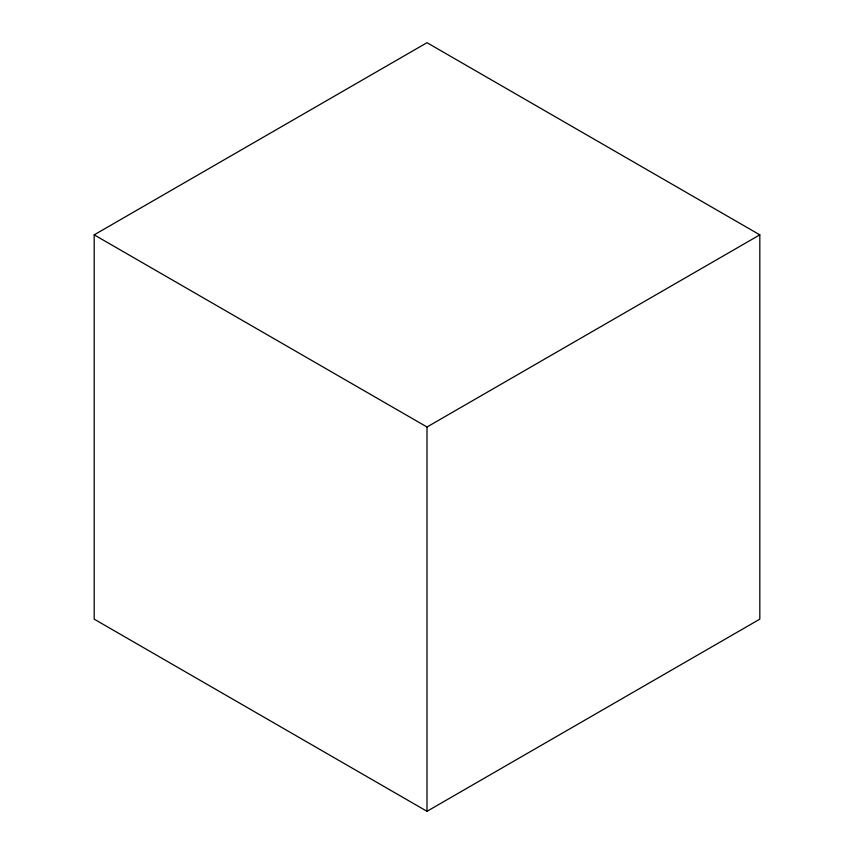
<?xml version="1.0" encoding="UTF-8"?>
<svg xmlns="http://www.w3.org/2000/svg" width="854" height="854" viewBox="0 0 854 854"><rect width="100%" height="100%" fill="white"/><g stroke="black" fill="none" stroke-linecap="round" stroke-linejoin="round"><path stroke-width="1.28" d="M94.186 234.85L427 42.7L759.814 234.85L759.814 619.15L427 811.3L94.186 619.15L94.186 234.85L427 427L759.814 234.85M427 427L427 811.3"/></g></svg>
